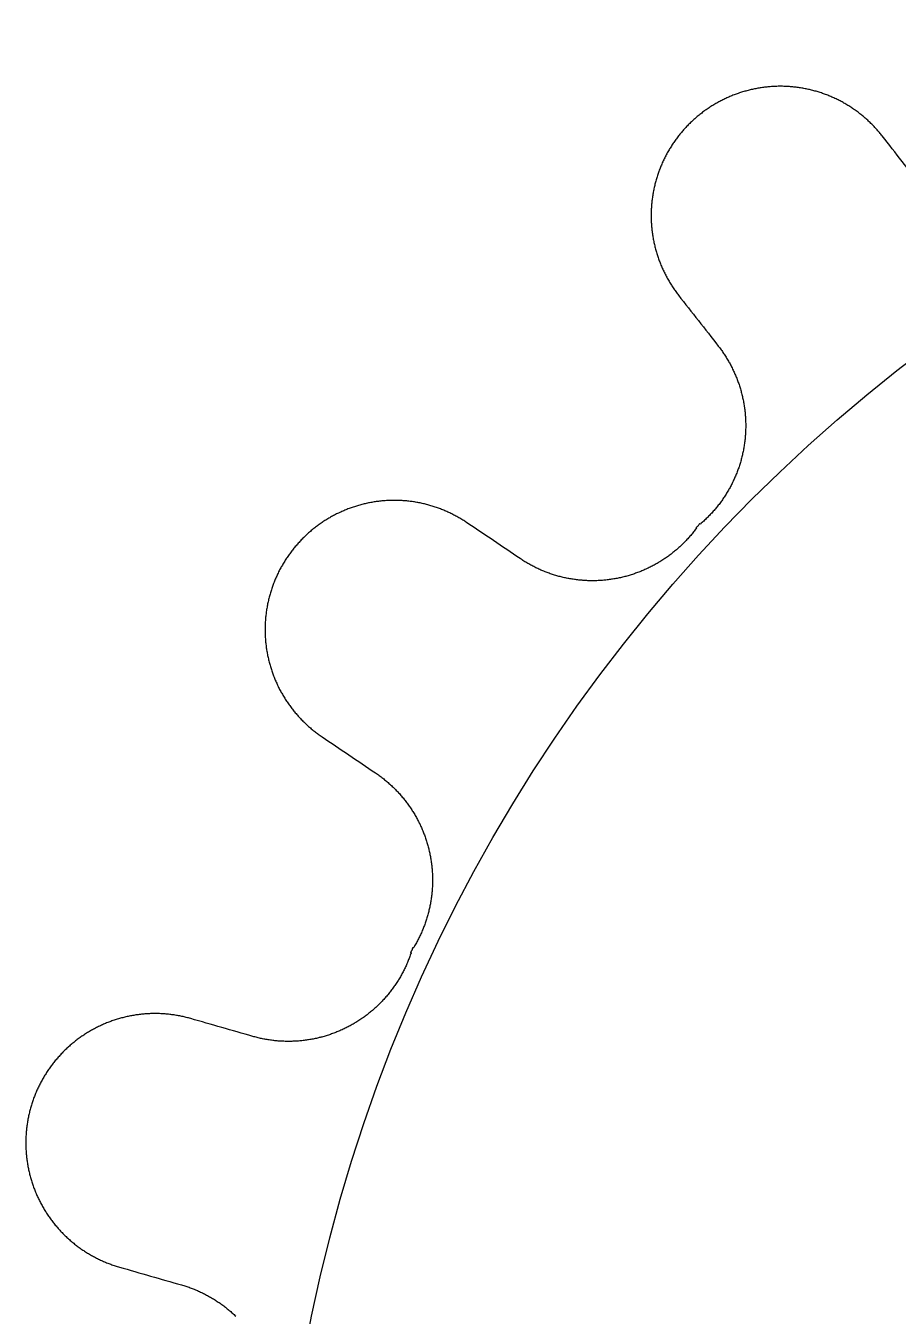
# Model space of a CAD drawing. Header units: inches. Extents: x -422 to 301, y 482 to 1125.
# Drawn here: x 252.03 to 257.45, y 690.13 to 698.16 of the extents above; entities that cross this region are included whole.
import ezdxf

# ---------------------------------------------------------------- set-up
doc = ezdxf.new("R2010")
doc.units = ezdxf.units.IN
doc.header["$LTSCALE"] = 1.21
doc.header["$MEASUREMENT"] = 0
doc.layers.add('剖面线层', color=2, linetype='CONTINUOUS', lineweight=25)

msp = doc.modelspace()

# ---------------------------------------------------------------- linework, layer by layer
at = {"layer": '剖面线层', "color": 1, "linetype": 'Continuous', "lineweight": 25}
msp.add_line((255.4939, 694.7075), (255.4931, 694.7076), dxfattribs=at)
at = {"layer": '剖面线层', "color": 1}
msp.add_circle((263.6471, 688.1099), 10.0454, dxfattribs=at)
at = {"layer": '剖面线层', "color": 1, "linetype": 'Continuous', "lineweight": 25}
for points, knots in [([(257.9259, 696.9065), (257.9241, 696.9073), (257.9179, 696.9098), (257.9075, 696.9144), (257.8947, 696.9202), (257.882, 696.9262), (257.8695, 696.9325), (257.857, 696.939), (257.8447, 696.9457), (257.8325, 696.9526), (257.8205, 696.9597), (257.8085, 696.967), (257.7967, 696.9746), (257.7849, 696.9823), (257.7734, 696.9903), (257.762, 696.9984), (257.7507, 697.0068), (257.7395, 697.0153), (257.7286, 697.024), (257.7178, 697.0329), (257.7071, 697.042), (257.6966, 697.0514), (257.6862, 697.0608), (257.676, 697.0705), (257.6661, 697.0803), (257.6563, 697.0903), (257.6465, 697.1005), (257.6371, 697.1108), (257.6278, 697.1214), (257.6187, 697.132), (257.6097, 697.1428), (257.5213, 697.2556), (257.4341, 697.3692), (257.345, 697.4815), (257.3361, 697.4923), (257.3269, 697.5029), (257.3177, 697.5135), (257.3082, 697.5238), (257.2986, 697.534), (257.2887, 697.5439), (257.2787, 697.5538), (257.2685, 697.5634), (257.2582, 697.573), (257.2477, 697.5822), (257.237, 697.5913), (257.2262, 697.6003), (257.2152, 697.609), (257.2041, 697.6176), (257.1928, 697.6259), (257.1814, 697.634), (257.1698, 697.642), (257.1581, 697.6497), (257.1463, 697.6573), (257.1344, 697.6646), (257.1222, 697.6717), (257.11, 697.6786), (257.0977, 697.6853), (257.0853, 697.6918), (257.0727, 697.698), (257.0601, 697.7041), (257.0473, 697.7099), (257.0344, 697.7155), (257.0215, 697.7208), (257.0084, 697.726), (256.9953, 697.7309), (256.9821, 697.7356), (256.9688, 697.7401), (256.9554, 697.7442), (256.942, 697.7482), (256.9285, 697.752), (256.9149, 697.7555), (256.9012, 697.7588), (256.8875, 697.7618), (256.8738, 697.7646), (256.86, 697.7672), (256.8462, 697.7695), (256.8323, 697.7715), (256.8184, 697.7734), (256.8044, 697.775), (256.7905, 697.7763), (256.7765, 697.7774), (256.7625, 697.7783), (256.7485, 697.7789), (256.7344, 697.7793), (256.7204, 697.7794), (256.7064, 697.7793), (256.6924, 697.7789), (256.6784, 697.7783), (256.6644, 697.7774), (256.6504, 697.7763), (256.6364, 697.775), (256.6225, 697.7734), (256.6086, 697.7715), (256.5947, 697.7695), (256.5809, 697.7672), (256.5671, 697.7646), (256.5533, 697.7618), (256.5396, 697.7588), (256.526, 697.7555), (256.5124, 697.752), (256.4989, 697.7482), (256.4855, 697.7442), (256.4721, 697.7401), (256.4588, 697.7356), (256.4456, 697.7309), (256.4324, 697.726), (256.4193, 697.7209), (256.4064, 697.7155), (256.3935, 697.7099), (256.3808, 697.7041), (256.3681, 697.698), (256.3555, 697.6918), (256.3431, 697.6853), (256.3308, 697.6786), (256.3186, 697.6717), (256.3065, 697.6646), (256.2945, 697.6573), (256.2827, 697.6497), (256.271, 697.642), (256.2595, 697.634), (256.2481, 697.6259), (256.2367, 697.6176), (256.2256, 697.609), (256.2146, 697.6003), (256.2039, 697.5913), (256.1932, 697.5822), (256.1827, 697.5729), (256.1723, 697.5635), (256.1622, 697.5538), (256.1521, 697.544), (256.1423, 697.534), (256.1327, 697.5238), (256.1232, 697.5135), (256.1139, 697.503), (256.1048, 697.4923), (256.0959, 697.4815), (256.0871, 697.4705), (256.0786, 697.4594), (256.0702, 697.4481), (256.0621, 697.4367), (256.0541, 697.4251), (256.0464, 697.4134), (256.0389, 697.4016), (256.0316, 697.3896), (256.0244, 697.3775), (256.0175, 697.3653), (256.0108, 697.353), (256.0043, 697.3406), (255.998, 697.328), (255.992, 697.3154), (255.9863, 697.3026), (255.9806, 697.2897), (255.9753, 697.2767), (255.9702, 697.2637), (255.9652, 697.2506), (255.9605, 697.2374), (255.9561, 697.224), (255.9518, 697.2107), (255.9479, 697.1972), (255.9441, 697.1837), (255.9406, 697.1701), (255.9374, 697.1565), (255.9343, 697.1428), (255.9315, 697.129), (255.9289, 697.1153), (255.9267, 697.1014), (255.9246, 697.0875), (255.9227, 697.0736), (255.9211, 697.0597), (255.9197, 697.0457), (255.9188, 697.0318), (255.9178, 697.0178), (255.9172, 697.0037), (255.9169, 696.9897), (255.9167, 696.9757), (255.9169, 696.9617), (255.9172, 696.9476), (255.9178, 696.9336), (255.9188, 696.9196), (255.9197, 696.9056), (255.9211, 696.8917), (255.9227, 696.8778), (255.9246, 696.8638), (255.9267, 696.85), (255.9289, 696.8361), (255.9315, 696.8224), (255.9343, 696.8086), (255.9374, 696.7949), (255.9406, 696.7813), (255.9441, 696.7677), (255.9479, 696.7542), (255.9518, 696.7407), (255.9561, 696.7274), (255.9605, 696.714), (255.9652, 696.7008), (255.9702, 696.6877), (255.9753, 696.6746), (255.9806, 696.6617), (255.9863, 696.6488), (255.992, 696.636), (255.998, 696.6234), (256.0043, 696.6108), (256.0108, 696.5984), (256.0175, 696.5861), (256.0244, 696.5739), (256.0316, 696.5618), (256.0389, 696.5498), (256.0464, 696.538), (256.0541, 696.5263), (256.0621, 696.5147), (256.0702, 696.5033), (256.0786, 696.492), (256.1659, 696.3785), (256.2557, 696.2667), (256.3431, 696.1532), (256.3515, 696.1419), (256.3596, 696.1305), (256.3676, 696.119), (256.3753, 696.1072), (256.3828, 696.0954), (256.3901, 696.0834), (256.3973, 696.0714), (256.4042, 696.0592), (256.4108, 696.0468), (256.4174, 696.0344), (256.4235, 696.0218), (256.4297, 696.0092), (256.4354, 695.9964), (256.4411, 695.9836), (256.4464, 695.9706), (256.4515, 695.9575), (256.4564, 695.9444), (256.4612, 695.9312), (256.4656, 695.9179), (256.4699, 695.9045), (256.4738, 695.891), (256.4776, 695.8776), (256.481, 695.8639), (256.4843, 695.8503), (256.4874, 695.8366), (256.4902, 695.8229), (256.4928, 695.8091), (256.4948, 695.7962), (256.4963, 695.7869), (256.4969, 695.7823), (256.4971, 695.7814)], [0, 0, 0, 0, 0.001446, 0.004815, 0.008188, 0.011566, 0.014933, 0.018307, 0.02167, 0.025042, 0.028406, 0.031779, 0.035146, 0.038523, 0.041896, 0.045265, 0.04863, 0.052009, 0.055369, 0.058744, 0.062119, 0.065478, 0.068853, 0.072229, 0.075592, 0.078958, 0.08234, 0.085711, 0.089073, 0.092451, 0.095821, 0.099184, 0.195726, 0.199101, 0.202471, 0.205849, 0.209211, 0.212582, 0.215951, 0.21933, 0.222693, 0.226068, 0.229429, 0.232803, 0.236177, 0.239538, 0.242914, 0.246278, 0.249658, 0.253026, 0.2564, 0.259761, 0.263128, 0.266501, 0.269882, 0.273253, 0.276617, 0.27999, 0.283356, 0.286718, 0.290091, 0.29346, 0.296843, 0.300207, 0.303568, 0.306947, 0.310308, 0.313688, 0.317051, 0.320418, 0.323789, 0.327164, 0.330527, 0.333916, 0.337274, 0.340642, 0.344019, 0.347389, 0.350751, 0.354126, 0.357496, 0.360862, 0.364245, 0.367606, 0.370985, 0.374345, 0.377725, 0.381088, 0.384455, 0.387825, 0.3912, 0.394562, 0.397932, 0.401309, 0.404677, 0.408054, 0.411424, 0.414786, 0.418162, 0.421532, 0.424899, 0.428263, 0.431643, 0.435004, 0.438383, 0.441744, 0.445126, 0.448491, 0.45186, 0.455233, 0.458595, 0.461978, 0.465334, 0.468715, 0.472086, 0.47545, 0.478824, 0.482191, 0.485568, 0.488925, 0.492293, 0.495674, 0.499038, 0.502414, 0.505773, 0.509148, 0.512522, 0.515898, 0.519259, 0.522636, 0.526002, 0.52937, 0.532741, 0.536116, 0.539481, 0.542852, 0.546226, 0.549592, 0.552965, 0.556331, 0.559704, 0.56307, 0.566442, 0.56981, 0.573184, 0.576555, 0.579923, 0.583296, 0.586668, 0.590036, 0.593403, 0.596777, 0.60014, 0.603511, 0.606887, 0.610256, 0.613623, 0.616997, 0.620363, 0.623736, 0.627108, 0.630474, 0.633845, 0.637216, 0.640586, 0.643955, 0.647325, 0.650695, 0.654066, 0.657436, 0.660805, 0.664176, 0.667547, 0.670917, 0.674287, 0.677656, 0.681027, 0.684398, 0.687768, 0.691138, 0.694508, 0.697878, 0.701248, 0.704618, 0.707987, 0.711358, 0.714728, 0.718099, 0.721466, 0.724838, 0.72821, 0.731576, 0.73495, 0.738318, 0.741686, 0.745062, 0.748433, 0.751796, 0.75517, 0.758537, 0.761906, 0.765277, 0.768651, 0.772018, 0.775389, 0.778764, 0.782131, 0.785504, 0.78887, 0.792243, 0.795609, 0.79898, 0.802347, 0.898903, 0.90227, 0.905642, 0.909008, 0.912379, 0.915747, 0.919119, 0.922487, 0.925862, 0.929232, 0.9326, 0.935974, 0.939336, 0.942713, 0.94608, 0.949454, 0.952818, 0.956188, 0.959558, 0.962932, 0.9663, 0.969674, 0.97304, 0.976412, 0.97978, 0.983151, 0.986522, 0.989892, 0.993263, 0.99663, 0.999327, 1, 1, 1, 1]), ([(256.4989, 695.7675), (256.4995, 695.7628), (256.5006, 695.7535), (256.5018, 695.7396), (256.503, 695.7256), (256.5039, 695.7116), (256.5044, 695.6976), (256.5049, 695.6836), (256.5049, 695.6695), (256.5049, 695.6555), (256.5044, 695.6415), (256.5039, 695.6275), (256.503, 695.6135), (256.5018, 695.5995), (256.5006, 695.5855), (256.4989, 695.5716), (256.4971, 695.5577), (256.495, 695.5438), (256.4928, 695.53), (256.4902, 695.5162), (256.4874, 695.5024), (256.4843, 695.4887), (256.481, 695.4751), (256.4776, 695.4615), (256.4738, 695.448), (256.4699, 695.4345), (256.4656, 695.4212), (256.4612, 695.4079), (256.4564, 695.3947), (256.4515, 695.3815), (256.4464, 695.3685), (256.4411, 695.3555), (256.4354, 695.3427), (256.4297, 695.3298), (256.4235, 695.3173), (256.4174, 695.3046), (256.4108, 695.2922), (256.4042, 695.2799), (256.3973, 695.2677), (256.3901, 695.2556), (256.3828, 695.2436), (256.3753, 695.2318), (256.3676, 695.2201), (256.3596, 695.2086), (256.3515, 695.1971), (256.3431, 695.1859), (256.3346, 695.1747), (256.3258, 695.1638), (256.3169, 695.1529), (256.3078, 695.1422), (256.2985, 695.1318), (256.289, 695.1214), (256.2794, 695.1112), (256.2696, 695.1012), (256.2595, 695.0914), (256.2493, 695.082), (256.2391, 695.0715), (256.2296, 695.0666), (256.2232, 695.0537), (256.218, 695.0613), (256.2149, 695.0539), (256.2114, 695.0509), (256.2088, 695.0462), (256.2076, 695.0454), (256.207, 695.045)], [0, 0, 0, 0, 0.017162, 0.034313, 0.051476, 0.068638, 0.085799, 0.102953, 0.120121, 0.137278, 0.154442, 0.171594, 0.188755, 0.205919, 0.223079, 0.240241, 0.257401, 0.274562, 0.291716, 0.308879, 0.32604, 0.343206, 0.360371, 0.377517, 0.394679, 0.411828, 0.428999, 0.446156, 0.463338, 0.480496, 0.49765, 0.514785, 0.531957, 0.549109, 0.566303, 0.583426, 0.600604, 0.617752, 0.634915, 0.652098, 0.669247, 0.686419, 0.703559, 0.720724, 0.737865, 0.755036, 0.772184, 0.789367, 0.806528, 0.823665, 0.840847, 0.858015, 0.875166, 0.892297, 0.909498, 0.926684, 0.943795, 0.960979, 0.971977, 0.97754, 0.980987, 0.994713, 0.997331, 1, 1, 1, 1]), ([(256.4971, 695.7814), (256.4975, 695.7777), (256.4981, 695.773), (256.4988, 695.7684), (256.4989, 695.7675)], [0, 0, 0, 0, 0.799802, 1, 1, 1, 1]), ([(255.4931, 694.7076), (255.493, 694.7076), (255.4892, 694.7079), (255.4806, 694.7086), (255.4676, 694.7098), (255.4537, 694.7114), (255.4398, 694.7132), (255.4259, 694.7153), (255.4121, 694.7176), (255.3983, 694.7202), (255.3846, 694.723), (255.3709, 694.726), (255.3572, 694.7293), (255.3437, 694.7328), (255.3301, 694.7365), (255.3167, 694.7405), (255.3033, 694.7448), (255.29, 694.7492), (255.2768, 694.7539), (255.2636, 694.7588), (255.2506, 694.764), (255.2376, 694.7693), (255.2247, 694.7749), (255.212, 694.7807), (255.1993, 694.7867), (255.1868, 694.793), (255.1743, 694.7995), (255.162, 694.8062), (255.1498, 694.8131), (255.1377, 694.8202), (255.1258, 694.8276), (255.1139, 694.835), (254.9949, 694.9149), (254.8769, 694.9961), (254.7575, 695.0753), (254.7456, 695.0829), (254.7337, 695.0902), (254.7216, 695.0973), (254.7094, 695.1042), (254.697, 695.1109), (254.6846, 695.1174), (254.672, 695.1236), (254.6594, 695.1297), (254.6466, 695.1355), (254.6338, 695.1411), (254.6208, 695.1465), (254.6078, 695.1516), (254.5946, 695.1565), (254.5814, 695.1612), (254.5681, 695.1657), (254.5547, 695.1698), (254.5413, 695.1738), (254.5278, 695.1776), (254.5142, 695.1811), (254.5005, 695.1844), (254.4868, 695.1874), (254.4731, 695.1902), (254.4593, 695.1928), (254.4455, 695.1951), (254.4316, 695.1971), (254.4177, 695.199), (254.4037, 695.2006), (254.3898, 695.2019), (254.3758, 695.203), (254.3618, 695.2039), (254.3478, 695.2045), (254.3338, 695.2049), (254.3197, 695.205), (254.3057, 695.2049), (254.2917, 695.2045), (254.2777, 695.2039), (254.2637, 695.203), (254.2497, 695.2019), (254.2357, 695.2006), (254.2218, 695.199), (254.2079, 695.1971), (254.194, 695.1951), (254.1802, 695.1928), (254.1664, 695.1902), (254.1527, 695.1874), (254.139, 695.1844), (254.1253, 695.1811), (254.1118, 695.1776), (254.0982, 695.1738), (254.0848, 695.1699), (254.0714, 695.1656), (254.0581, 695.1612), (254.0449, 695.1565), (254.0318, 695.1516), (254.0187, 695.1464), (254.0057, 695.1411), (253.9928, 695.1355), (253.9801, 695.1296), (253.9675, 695.1236), (253.9549, 695.1174), (253.9425, 695.1109), (253.9301, 695.1042), (253.9179, 695.0973), (253.9058, 695.0902), (253.8939, 695.0828), (253.882, 695.0754), (253.8704, 695.0676), (253.8588, 695.0596), (253.8474, 695.0515), (253.8361, 695.0431), (253.825, 695.0346), (253.814, 695.0258), (253.8032, 695.0169), (253.7925, 695.0078), (253.782, 694.9986), (253.7717, 694.989), (253.7615, 694.9794), (253.7515, 694.9695), (253.7416, 694.9596), (253.732, 694.9494), (253.7225, 694.9391), (253.7132, 694.9285), (253.7041, 694.9179), (253.6952, 694.9071), (253.6865, 694.896), (253.6779, 694.885), (253.6696, 694.8736), (253.6614, 694.8623), (253.6534, 694.8507), (253.6457, 694.839), (253.6382, 694.8272), (253.6309, 694.8152), (253.6237, 694.8032), (253.6169, 694.7909), (253.6101, 694.7786), (253.6037, 694.7661), (253.5974, 694.7536), (253.5914, 694.7409), (253.5855, 694.7282), (253.58, 694.7153), (253.5746, 694.7024), (253.5695, 694.6893), (253.5646, 694.6762), (253.5599, 694.6629), (253.5554, 694.6497), (253.5512, 694.6363), (253.5472, 694.6228), (253.5434, 694.6093), (253.54, 694.5957), (253.5367, 694.5821), (253.5336, 694.5684), (253.5308, 694.5547), (253.5283, 694.5408), (253.526, 694.527), (253.5239, 694.5131), (253.522, 694.4992), (253.5205, 694.4853), (253.5191, 694.4713), (253.518, 694.4574), (253.5171, 694.4434), (253.5166, 694.4293), (253.5161, 694.4153), (253.5161, 694.4013), (253.5161, 694.3873), (253.5166, 694.3733), (253.5171, 694.3592), (253.518, 694.3452), (253.5191, 694.3312), (253.5205, 694.3173), (253.522, 694.3033), (253.5239, 694.2894), (253.526, 694.2756), (253.5283, 694.2617), (253.5308, 694.2479), (253.5336, 694.2342), (253.5367, 694.2205), (253.54, 694.2069), (253.5434, 694.1933), (253.5472, 694.1798), (253.5512, 694.1663), (253.5554, 694.1529), (253.5599, 694.1397), (253.5646, 694.1264), (253.5695, 694.1133), (253.5746, 694.1002), (253.58, 694.0873), (253.5855, 694.0744), (253.5914, 694.0617), (253.5974, 694.049), (253.6037, 694.0365), (253.6101, 694.024), (253.6169, 694.0117), (253.6237, 693.9994), (253.6309, 693.9874), (253.6382, 693.9754), (253.6457, 693.9636), (253.6534, 693.9519), (253.6614, 693.9403), (253.6696, 693.929), (253.6779, 693.9176), (253.6865, 693.9065), (253.6952, 693.8955), (253.7041, 693.8847), (253.7132, 693.8741), (253.7225, 693.8635), (253.732, 693.8532), (253.7416, 693.843), (253.7515, 693.833), (253.7615, 693.8232), (253.7717, 693.8136), (253.782, 693.804), (253.7925, 693.7948), (253.8032, 693.7856), (253.814, 693.7768), (253.825, 693.768), (253.8361, 693.7595), (253.8474, 693.7511), (253.8588, 693.743), (253.9772, 693.6622), (254.0967, 693.5832), (254.2151, 693.5025), (254.2265, 693.4943), (254.2377, 693.4859), (254.2489, 693.4775), (254.2599, 693.4687), (254.2707, 693.4598), (254.2814, 693.4507), (254.2918, 693.4413), (254.3022, 693.4319), (254.3124, 693.4223), (254.3224, 693.4124), (254.3322, 693.4024), (254.3419, 693.3922), (254.3514, 693.3819), (254.3606, 693.3713), (254.3698, 693.3607), (254.3787, 693.3499), (254.3874, 693.3389), (254.3959, 693.3278), (254.4043, 693.3165), (254.4125, 693.3051), (254.4203, 693.2935), (254.4281, 693.2818), (254.4357, 693.27), (254.443, 693.2581), (254.4501, 693.2459), (254.457, 693.2337), (254.4637, 693.2214), (254.4698, 693.2098), (254.4738, 693.2014), (254.4764, 693.1964), (254.4788, 693.1913), (254.4829, 693.1829), (254.4884, 693.171), (254.4939, 693.1581), (254.4993, 693.1452), (254.5044, 693.1321), (254.5093, 693.119), (254.5139, 693.1058), (254.5185, 693.0925), (254.5226, 693.0791), (254.5267, 693.0657), (254.5303, 693.0521), (254.5339, 693.0385), (254.5372, 693.0249), (254.5403, 693.0112), (254.543, 692.9975), (254.5456, 692.9837), (254.5479, 692.9698), (254.55, 692.956), (254.5519, 692.9421), (254.5533, 692.9281), (254.5547, 692.9142), (254.5559, 692.9002), (254.5566, 692.8862), (254.5573, 692.8722), (254.5577, 692.8581), (254.5577, 692.8441), (254.5577, 692.8301), (254.5573, 692.8161), (254.5566, 692.8021), (254.5559, 692.7881), (254.5547, 692.7741), (254.5533, 692.7601), (254.5519, 692.7462), (254.55, 692.7323), (254.5479, 692.7184), (254.5456, 692.7046), (254.543, 692.6908), (254.5403, 692.677), (254.5372, 692.6633), (254.5339, 692.6497), (254.5303, 692.6361), (254.5267, 692.6226), (254.5226, 692.6092), (254.5185, 692.5957), (254.5139, 692.5825), (254.5093, 692.5692), (254.5044, 692.5561), (254.4993, 692.543), (254.4939, 692.5301), (254.4884, 692.5172), (254.4824, 692.5045), (254.4765, 692.4918), (254.4701, 692.4793), (254.4638, 692.4668), (254.4569, 692.4546), (254.4503, 692.4418), (254.4433, 692.4332), (254.4401, 692.4209), (254.4355, 692.4231), (254.4339, 692.4238)], [0, 0, 0, 0, 0.000074, 0.002324, 0.005145, 0.007954, 0.01077, 0.013592, 0.016406, 0.019213, 0.022029, 0.024854, 0.027659, 0.030476, 0.033305, 0.036116, 0.038925, 0.041749, 0.044557, 0.047381, 0.050192, 0.05302, 0.055834, 0.058639, 0.061462, 0.064275, 0.067094, 0.069905, 0.072723, 0.075547, 0.078353, 0.08118, 0.083989, 0.164666, 0.167488, 0.170302, 0.173121, 0.175932, 0.178749, 0.181575, 0.184379, 0.187207, 0.190016, 0.192835, 0.195649, 0.198462, 0.201288, 0.204097, 0.20692, 0.209729, 0.212553, 0.215364, 0.218178, 0.220994, 0.223815, 0.226625, 0.229441, 0.232263, 0.235077, 0.2379, 0.240715, 0.243525, 0.246346, 0.249162, 0.251975, 0.254785, 0.25761, 0.260418, 0.263242, 0.26605, 0.268877, 0.27169, 0.274506, 0.277327, 0.280136, 0.282952, 0.285774, 0.288588, 0.291395, 0.294211, 0.297036, 0.299841, 0.302658, 0.305487, 0.308298, 0.311107, 0.313931, 0.31674, 0.319564, 0.322374, 0.325202, 0.328016, 0.330821, 0.333644, 0.336457, 0.339276, 0.342087, 0.344905, 0.34773, 0.350535, 0.353362, 0.356171, 0.35899, 0.361804, 0.364616, 0.36744, 0.370248, 0.373069, 0.375889, 0.378709, 0.381517, 0.384337, 0.387148, 0.389972, 0.392786, 0.395604, 0.398413, 0.401236, 0.404052, 0.406862, 0.409686, 0.412493, 0.415316, 0.418134, 0.420947, 0.423765, 0.42658, 0.4294, 0.432208, 0.43503, 0.437842, 0.440659, 0.443474, 0.446294, 0.449107, 0.451924, 0.454741, 0.457557, 0.460371, 0.46319, 0.466005, 0.468823, 0.471641, 0.474455, 0.477272, 0.480089, 0.482905, 0.485719, 0.488535, 0.491353, 0.494169, 0.496984, 0.4998, 0.502617, 0.505433, 0.50825, 0.511067, 0.513882, 0.516698, 0.519515, 0.52233, 0.525148, 0.527965, 0.530781, 0.533596, 0.536412, 0.539228, 0.542046, 0.54486, 0.547676, 0.550493, 0.55331, 0.556124, 0.558942, 0.56176, 0.564574, 0.567394, 0.570208, 0.573024, 0.575841, 0.578657, 0.581471, 0.584291, 0.587106, 0.589923, 0.592734, 0.595556, 0.598365, 0.601185, 0.604, 0.606818, 0.609631, 0.612449, 0.61527, 0.618079, 0.620903, 0.623713, 0.626529, 0.629352, 0.632161, 0.634978, 0.637793, 0.640617, 0.643427, 0.646248, 0.649056, 0.651876, 0.654695, 0.657515, 0.660325, 0.663147, 0.665961, 0.668775, 0.671594, 0.752271, 0.75509, 0.757904, 0.760717, 0.76354, 0.766349, 0.769169, 0.771989, 0.774797, 0.777617, 0.780437, 0.783248, 0.78606, 0.788886, 0.791703, 0.794513, 0.797335, 0.800152, 0.802962, 0.805776, 0.808594, 0.811415, 0.814224, 0.817046, 0.819864, 0.822679, 0.825491, 0.828307, 0.831129, 0.833941, 0.836192, 0.836758, 0.837321, 0.839573, 0.842393, 0.845206, 0.848023, 0.85084, 0.853656, 0.85647, 0.859289, 0.862104, 0.864922, 0.867735, 0.870553, 0.87337, 0.876187, 0.879001, 0.881817, 0.884635, 0.887451, 0.890268, 0.893082, 0.8959, 0.898717, 0.901532, 0.904348, 0.907165, 0.90998, 0.912796, 0.915613, 0.91843, 0.921246, 0.924062, 0.926879, 0.929693, 0.932509, 0.935328, 0.938144, 0.94096, 0.943774, 0.946591, 0.949408, 0.952226, 0.955039, 0.957857, 0.960672, 0.963491, 0.966305, 0.969121, 0.971938, 0.974755, 0.977568, 0.980388, 0.983203, 0.98602, 0.988832, 0.991654, 0.99447, 0.997282, 0.999093, 1, 1, 1, 1]), ([(256.207, 695.045), (256.2046, 695.0426), (256.2015, 695.0397), (256.1944, 695.036), (256.2025, 695.0314), (256.19, 695.0241), (256.1857, 695.0143), (256.176, 695.0033), (256.1673, 694.9925), (256.1582, 694.9818), (256.1489, 694.9713), (256.1394, 694.961), (256.1297, 694.9508), (256.1199, 694.9408), (256.1099, 694.931), (256.0998, 694.9213), (256.0894, 694.9118), (256.0789, 694.9026), (256.0683, 694.8934), (256.0574, 694.8845), (256.0464, 694.8758), (256.0353, 694.8672), (256.0241, 694.8589), (256.0126, 694.8508), (256.0011, 694.8428), (255.9894, 694.8351), (255.9775, 694.8275), (255.9656, 694.8202), (255.9535, 694.8131), (255.9413, 694.8062), (255.9289, 694.7995), (255.9165, 694.793), (255.9039, 694.7868), (255.8913, 694.7807), (255.8785, 694.7749), (255.8657, 694.7693), (255.8527, 694.7639), (255.8396, 694.7588), (255.8265, 694.7539), (255.8133, 694.7492), (255.8, 694.7447), (255.7866, 694.7405), (255.7732, 694.7366), (255.7597, 694.7328), (255.7461, 694.7293), (255.7324, 694.726), (255.7187, 694.723), (255.705, 694.7202), (255.6912, 694.7176), (255.6774, 694.7153), (255.6635, 694.7132), (255.6496, 694.7114), (255.6356, 694.7098), (255.6217, 694.7085), (255.6077, 694.7074), (255.5937, 694.7065), (255.5797, 694.7059), (255.5657, 694.7055), (255.5516, 694.7054), (255.5376, 694.7055), (255.5236, 694.7059), (255.5142, 694.7063), (255.5096, 694.7066)], [0, 0, 0, 0, 0.013861, 0.017285, 0.022873, 0.03397, 0.0512, 0.068473, 0.085724, 0.102951, 0.120223, 0.13748, 0.154721, 0.171949, 0.189233, 0.206438, 0.223711, 0.240985, 0.258178, 0.275459, 0.292738, 0.309954, 0.32718, 0.34442, 0.361686, 0.378972, 0.396207, 0.413473, 0.430692, 0.447948, 0.465253, 0.482432, 0.49975, 0.516956, 0.534223, 0.551465, 0.568693, 0.586, 0.603205, 0.620502, 0.637704, 0.654912, 0.672222, 0.689457, 0.706709, 0.723986, 0.741199, 0.758446, 0.775734, 0.792971, 0.810161, 0.827506, 0.844715, 0.861991, 0.879242, 0.896472, 0.913686, 0.930989, 0.948187, 0.965484, 0.982687, 1, 1, 1, 1]), ([(255.5096, 694.7066), (255.5086, 694.7066), (255.504, 694.7069), (255.4986, 694.7072), (255.4942, 694.7075), (255.4935, 694.7076)], [0, 0, 0, 0, 0.17026, 0.871315, 1, 1, 1, 1]), ([(254.4203, 692.3947), (254.4219, 692.394), (254.4266, 692.3918), (254.4192, 692.3815), (254.417, 692.3706), (254.4115, 692.3572), (254.4066, 692.3442), (254.4011, 692.3313), (254.3956, 692.3184), (254.3897, 692.3057), (254.3837, 692.293), (254.3774, 692.2805), (254.371, 692.268), (254.3643, 692.2557), (254.3574, 692.2435), (254.3503, 692.2314), (254.343, 692.2194), (254.3354, 692.2076), (254.3277, 692.1959), (254.3197, 692.1843), (254.3116, 692.1729), (254.3032, 692.1616), (254.2947, 692.1505), (254.286, 692.1395), (254.2771, 692.1287), (254.268, 692.118), (254.2586, 692.1075), (254.2492, 692.0972), (254.2395, 692.087), (254.2296, 692.077), (254.2197, 692.0672), (254.2095, 692.0576), (254.1992, 692.048), (254.1886, 692.0388), (254.178, 692.0297), (254.1672, 692.0207), (254.1562, 692.012), (254.1451, 692.0034), (254.1338, 691.9951), (254.1223, 691.987), (254.1108, 691.979), (254.0991, 691.9713), (254.0873, 691.9637), (254.0753, 691.9564), (254.0632, 691.9493), (254.051, 691.9424), (254.0387, 691.9357), (254.0262, 691.9292), (254.0137, 691.923), (254.0011, 691.9169), (253.9883, 691.9111), (253.9754, 691.9055), (253.9624, 691.9002), (253.9494, 691.895), (253.9363, 691.8901), (253.9231, 691.8854), (253.9098, 691.8809), (253.8964, 691.8768), (253.8829, 691.8727), (253.8739, 691.8703), (253.8694, 691.869)], [0, 0, 0, 0, 0.005691, 0.016948, 0.034526, 0.052078, 0.069636, 0.087195, 0.10473, 0.122309, 0.139856, 0.157417, 0.174943, 0.192487, 0.210044, 0.227622, 0.245166, 0.262733, 0.280267, 0.297835, 0.315371, 0.332937, 0.350471, 0.368049, 0.385605, 0.403136, 0.420713, 0.438276, 0.455821, 0.473425, 0.490943, 0.508531, 0.526035, 0.543608, 0.561188, 0.57869, 0.596274, 0.613796, 0.631406, 0.648951, 0.666522, 0.68403, 0.70157, 0.719141, 0.736751, 0.754224, 0.771835, 0.789407, 0.806946, 0.824451, 0.842024, 0.859574, 0.8772, 0.894716, 0.912225, 0.929827, 0.947334, 0.964941, 0.982461, 1, 1, 1, 1]), ([(254.4339, 692.4238), (254.4336, 692.4229), (254.4323, 692.4184), (254.4306, 692.4133), (254.4294, 692.4082), (254.4263, 692.4039), (254.4235, 692.3994), (254.4208, 692.3955), (254.4203, 692.3947)], [0, 0, 0, 0, 0.086676, 0.432906, 0.500112, 0.566445, 0.912457, 1, 1, 1, 1]), ([(253.8694, 691.869), (253.8658, 691.8681), (253.8612, 691.867), (253.8558, 691.8655), (253.8504, 691.8643), (253.8413, 691.862), (253.8285, 691.8592), (253.8147, 691.8564), (253.8009, 691.8538), (253.7871, 691.8515), (253.7732, 691.8494), (253.7593, 691.8476), (253.7454, 691.846), (253.7314, 691.8447), (253.7175, 691.8436), (253.7034, 691.8427), (253.6894, 691.8421), (253.6754, 691.8417), (253.6614, 691.8416), (253.6473, 691.8417), (253.6333, 691.8421), (253.6193, 691.8427), (253.6053, 691.8436), (253.5913, 691.8447), (253.5774, 691.846), (253.5635, 691.8476), (253.5496, 691.8494), (253.5357, 691.8515), (253.5218, 691.8538), (253.508, 691.8564), (253.4943, 691.8592), (253.4806, 691.8622), (253.467, 691.8655), (253.4534, 691.869), (253.3155, 691.9079), (253.1781, 691.9485), (253.0402, 691.9874), (253.0266, 691.9909), (253.0129, 691.9941), (252.9992, 691.9972), (252.9854, 692), (252.9717, 692.0025), (252.9578, 692.0048), (252.944, 692.0069), (252.9301, 692.0087), (252.9161, 692.0103), (252.9022, 692.0117), (252.8882, 692.0128), (252.8742, 692.0136), (252.8602, 692.0142), (252.8461, 692.0146), (252.8321, 692.0147), (252.8181, 692.0146), (252.8041, 692.0142), (252.79, 692.0136), (252.7761, 692.0128), (252.7621, 692.0117), (252.7481, 692.0103), (252.7342, 692.0087), (252.7203, 692.0069), (252.7064, 692.0048), (252.6926, 692.0025), (252.6788, 692), (252.665, 691.9972), (252.6513, 691.9941), (252.6377, 691.9909), (252.6241, 691.9873), (252.6106, 691.9836), (252.5972, 691.9796), (252.5838, 691.9754), (252.5705, 691.9709), (252.5572, 691.9663), (252.5441, 691.9613), (252.531, 691.9562), (252.5181, 691.9508), (252.5052, 691.9452), (252.4925, 691.9394), (252.4798, 691.9334), (252.4672, 691.9272), (252.4548, 691.9206), (252.4425, 691.914), (252.4303, 691.9071), (252.4182, 691.8999), (252.4062, 691.8926), (252.3944, 691.885), (252.3827, 691.8774), (252.3712, 691.8694), (252.3598, 691.8612), (252.3484, 691.8529), (252.3373, 691.8443), (252.3263, 691.8356), (252.3155, 691.8267), (252.3049, 691.8176), (252.2943, 691.8083), (252.284, 691.7988), (252.2739, 691.7891), (252.2638, 691.7794), (252.254, 691.7693), (252.2444, 691.7591), (252.2349, 691.7488), (252.2256, 691.7383), (252.2165, 691.7276), (252.2076, 691.7168), (252.1988, 691.7059), (252.1903, 691.6947), (252.1819, 691.6835), (252.1738, 691.672), (252.1658, 691.6605), (252.1581, 691.6487), (252.1506, 691.6369), (252.1433, 691.625), (252.1361, 691.6129), (252.1292, 691.6007), (252.1225, 691.5883), (252.116, 691.5759), (252.1097, 691.5634), (252.1037, 691.5507), (252.0979, 691.5379), (252.0923, 691.5251), (252.087, 691.5121), (252.0819, 691.499), (252.0769, 691.4859), (252.0722, 691.4727), (252.0678, 691.4594), (252.0635, 691.446), (252.0596, 691.4326), (252.0558, 691.4191), (252.0523, 691.4055), (252.0491, 691.3918), (252.046, 691.3781), (252.0432, 691.3644), (252.0406, 691.3506), (252.0383, 691.3368), (252.0363, 691.3229), (252.0344, 691.309), (252.0328, 691.2951), (252.0314, 691.2811), (252.0304, 691.2671), (252.0295, 691.2531), (252.0289, 691.2391), (252.0286, 691.2251), (252.0284, 691.2111), (252.0286, 691.197), (252.0289, 691.183), (252.0295, 691.169), (252.0304, 691.155), (252.0314, 691.141), (252.0328, 691.1271), (252.0344, 691.1131), (252.0363, 691.0992), (252.0383, 691.0853), (252.0406, 691.0715), (252.0432, 691.0577), (252.046, 691.044), (252.0491, 691.0303), (252.0523, 691.0166), (252.0558, 691.003), (252.0596, 690.9896), (252.0635, 690.9761), (252.0678, 690.9627), (252.0722, 690.9494), (252.0768, 690.9362), (252.0819, 690.9231), (252.087, 690.91), (252.0923, 690.897), (252.098, 690.8842), (252.1037, 690.8714), (252.1098, 690.8588), (252.116, 690.8462), (252.1226, 690.8338), (252.1292, 690.8214), (252.1361, 690.8092), (252.1433, 690.7971), (252.1505, 690.7852), (252.1582, 690.7734), (252.1658, 690.7616), (252.1738, 690.7501), (252.1819, 690.7386), (252.1903, 690.7274), (252.1988, 690.7163), (252.2076, 690.7053), (252.2164, 690.6944), (252.2256, 690.6838), (252.2349, 690.6733), (252.2443, 690.6629), (252.254, 690.6528), (252.2638, 690.6427), (252.2739, 690.633), (252.284, 690.6233), (252.2944, 690.6138), (252.3049, 690.6045), (252.3155, 690.5954), (252.3263, 690.5865), (252.3373, 690.5778), (252.3485, 690.5692), (252.3597, 690.5609), (252.3712, 690.5528), (252.3827, 690.5447), (252.3944, 690.5371), (252.4062, 690.5295), (252.4182, 690.5222), (252.4302, 690.515), (252.4425, 690.5081), (252.4548, 690.5015), (252.4672, 690.4949), (252.4798, 690.4887), (252.4925, 690.4826), (252.5052, 690.4769), (252.5181, 690.4712), (252.531, 690.4658), (252.5441, 690.4607), (252.5572, 690.4558), (252.5705, 690.4512), (252.5838, 690.4467), (252.5971, 690.4425), (252.7348, 690.4028), (252.8725, 690.3632), (253.0103, 690.3239), (253.0237, 690.3196), (253.037, 690.3152), (253.0502, 690.3105), (253.0634, 690.3056), (253.0764, 690.3005), (253.0894, 690.2951), (253.1022, 690.2894), (253.115, 690.2837), (253.1277, 690.2777), (253.1402, 690.2714), (253.1527, 690.2649), (253.165, 690.2582), (253.1772, 690.2513), (253.1892, 690.2441), (253.2012, 690.2368), (253.2131, 690.2293), (253.2247, 690.2215), (253.2363, 690.2136), (253.2478, 690.2055), (253.259, 690.1971), (253.2702, 690.1886), (253.2811, 690.1798), (253.2919, 690.1709), (253.3027, 690.1619), (253.3131, 690.1525), (253.3235, 690.143), (253.3302, 690.1366), (253.3336, 690.1334)], [0, 0, 0, 0, 0.002715, 0.003375, 0.004051, 0.006756, 0.010123, 0.013517, 0.01688, 0.020252, 0.023635, 0.027009, 0.030376, 0.033756, 0.037131, 0.040502, 0.043889, 0.047255, 0.050639, 0.054004, 0.057389, 0.060757, 0.064128, 0.067503, 0.070884, 0.07425, 0.077625, 0.081007, 0.084379, 0.087762, 0.091136, 0.094504, 0.097884, 0.101259, 0.104631, 0.201311, 0.204683, 0.208058, 0.211439, 0.214825, 0.218199, 0.221563, 0.224935, 0.228317, 0.231692, 0.235059, 0.238439, 0.241814, 0.245185, 0.248572, 0.251938, 0.255322, 0.258687, 0.262072, 0.26544, 0.268811, 0.272186, 0.275566, 0.278933, 0.282308, 0.28569, 0.289062, 0.292445, 0.295819, 0.299187, 0.302567, 0.305942, 0.309314, 0.312682, 0.316067, 0.319433, 0.322817, 0.326183, 0.329569, 0.332939, 0.336313, 0.339692, 0.343057, 0.346446, 0.349807, 0.353193, 0.356569, 0.359938, 0.363316, 0.366688, 0.37007, 0.373432, 0.376805, 0.380191, 0.383559, 0.38694, 0.390319, 0.393684, 0.397063, 0.400442, 0.40381, 0.407191, 0.410562, 0.413935, 0.417311, 0.420691, 0.424061, 0.427436, 0.430816, 0.434187, 0.437564, 0.440935, 0.444312, 0.447683, 0.451061, 0.454433, 0.457813, 0.461188, 0.464561, 0.467939, 0.471315, 0.474689, 0.47806, 0.481439, 0.484807, 0.488183, 0.491564, 0.494937, 0.498309, 0.501688, 0.505059, 0.508436, 0.511811, 0.515185, 0.518559, 0.521936, 0.525311, 0.528686, 0.532059, 0.535434, 0.538801, 0.542182, 0.545556, 0.548927, 0.552315, 0.55568, 0.559065, 0.562429, 0.565814, 0.569183, 0.572554, 0.575928, 0.579309, 0.582676, 0.58607, 0.589431, 0.592804, 0.596187, 0.599562, 0.602931, 0.606308, 0.609685, 0.613058, 0.616424, 0.619812, 0.623175, 0.626557, 0.629929, 0.633315, 0.63668, 0.640057, 0.643432, 0.646797, 0.650187, 0.653552, 0.656935, 0.660312, 0.663684, 0.667061, 0.670435, 0.673813, 0.677193, 0.680562, 0.683935, 0.6873, 0.690685, 0.694065, 0.697425, 0.700808, 0.704189, 0.707554, 0.710931, 0.714309, 0.717673, 0.721054, 0.724438, 0.727798, 0.731177, 0.734563, 0.737928, 0.741316, 0.744685, 0.748048, 0.751427, 0.754801, 0.758177, 0.76155, 0.764927, 0.76831, 0.771675, 0.775065, 0.778429, 0.781805, 0.785182, 0.788554, 0.79194, 0.795305, 0.798687, 0.802051, 0.805439, 0.808804, 0.905489, 0.908873, 0.912242, 0.915624, 0.918988, 0.922371, 0.925739, 0.929112, 0.932489, 0.935864, 0.939246, 0.942619, 0.946, 0.949366, 0.952743, 0.956116, 0.959492, 0.962856, 0.966245, 0.969625, 0.972994, 0.976367, 0.979747, 0.983117, 0.986497, 0.989871, 0.993241, 0.996621, 1, 1, 1, 1])]:
    msp.add_open_spline(points, degree=3, knots=knots, dxfattribs=at)

doc.saveas('drawing.dxf')
